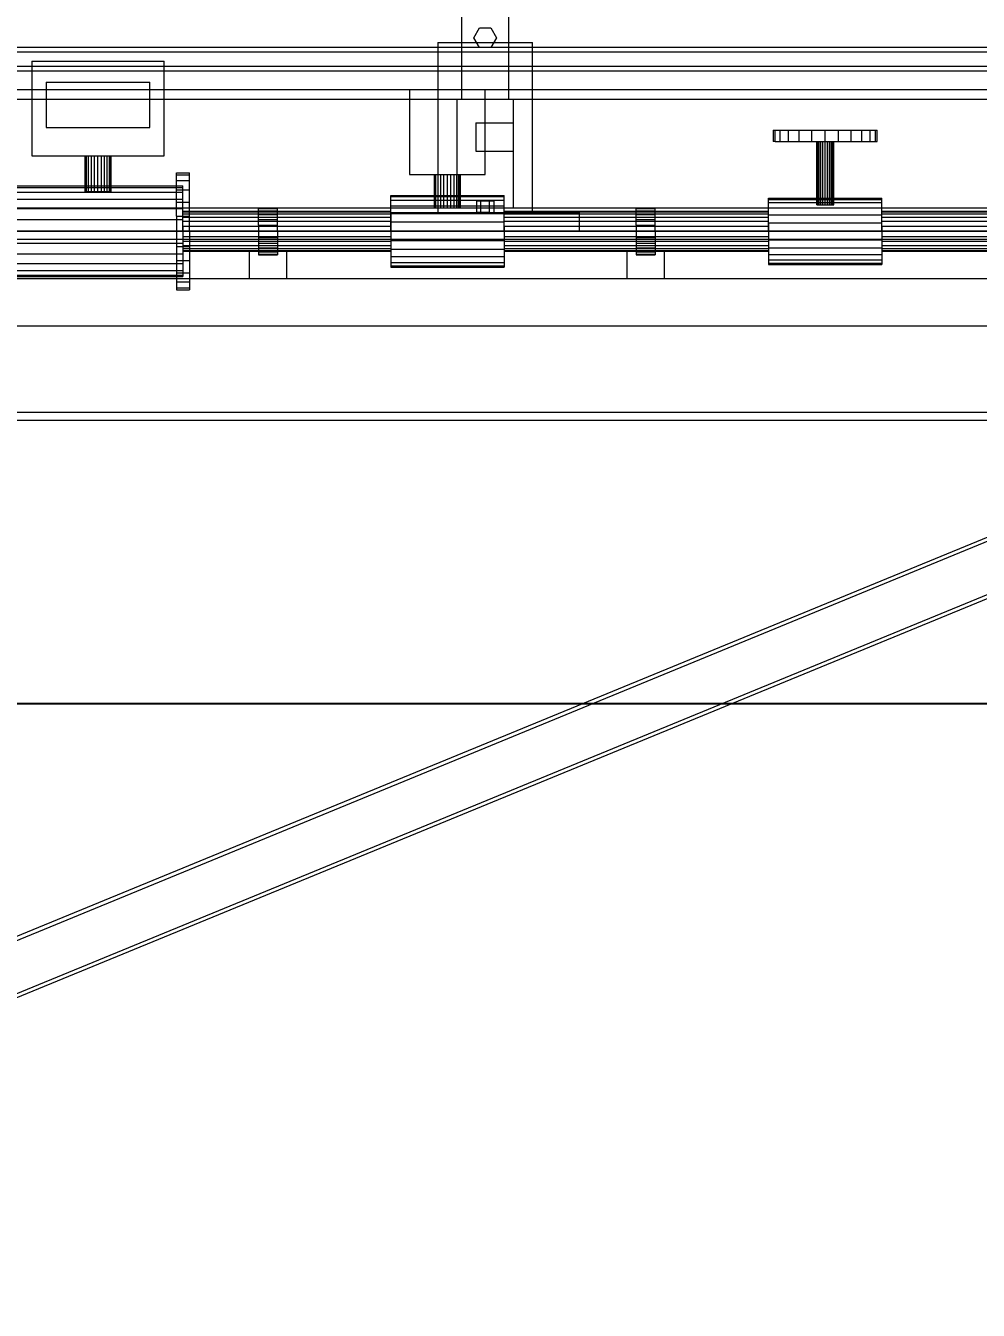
# Model space of a CAD drawing. Header units: millimetres. Extents: x -191664 to 191490, y -197311 to 10263.
# Drawn here: x 4088 to 5097, y -84243 to -82882 of the extents above; entities that cross this region are included whole.
import ezdxf

# ---------------------------------------------------------------- set-up
doc = ezdxf.new("R2010")
doc.units = ezdxf.units.MM
for name, color, linetype, lineweight in [('COTAS_O', 1, 'Continuous', 0), ('DET_mezcladora_lateral', 7, 'Continuous', 0), ('R15_COTAS_TRANSPORTE_P', 1, 'Continuous', 0)]:
    doc.layers.add(name, color=color, linetype=linetype, lineweight=lineweight)
doc.dimstyles.new('PLANTA_20', dxfattribs={"dimtxt": 50, "dimasz": 30, "dimexe": 30, "dimexo": 16, "dimgap": 20, "dimtad": 1, "dimtih": 1, "dimtoh": 1, "dimdec": 1, "dimzin": 0, "dimdsep": 46, "dimcen": 0.09, "dimadec": 0, "dimazin": 0, "dimtfac": 1, "dimtdec": 4, "dimtofl": 0, "dimtmove": 0, "dimatfit": 3, "dimfxl": 1, "dimtolj": 1, "dimtzin": 0, "dimarcsym": 0})

# ---------------------------------------------------------------- blocks, each defined once
blk = doc.blocks.new('*D59')
at = {"layer": 'COTAS_O', "color": 0, "lineweight": -2, "transparency": 16777216}
for p, q in [((1475, -83116), (1475, -83630)), ((7675, -83116), (7675, -83630)), ((1505, -83600), (7645, -83600))]:
    blk.add_line(p, q, dxfattribs=at)
at = {"layer": 'COTAS_O', "color": 0, "transparency": 16777216}
for points in [[(1505, -83595), (1505, -83605), (1475, -83600)], [(7645, -83595), (7645, -83605), (7675, -83600)]]:
    blk.add_solid(points, dxfattribs=at)
at = {"layer": 'Defpoints', "color": 0, "transparency": 16777216}
for p in [(1475, -83100), (7675, -83100), (7675, -83600)]:
    blk.add_point(p, dxfattribs=at)
blk = doc.blocks.new('*D133')
at = {"layer": 'Defpoints', "color": 0, "transparency": 16777216}
for p in [(439.7, -194148), (217.9, -194406.1), (-500, -194490), (-500, -194490), (500, -194490)]:
    blk.add_point(p, dxfattribs=at)
at = {"layer": 'R15_COTAS_TRANSPORTE_P', "color": 0, "lineweight": -2, "transparency": 16777216}
blk.add_arc((-500, -194490), 722.8, 2.3783, 17.6217, dxfattribs=at)
at = {"layer": 'R15_COTAS_TRANSPORTE_P', "color": 0, "transparency": 16777216}
for points in [[(184.1, -194272.8), (193.6, -194269.6), (179.2, -194242.8)], [(227.1, -194459.9), (217.2, -194460.1), (222.8, -194490)]]:
    blk.add_solid(points, dxfattribs=at)

msp = doc.modelspace()

# ---------------------------------------------------------------- linework, layer by layer
at = {"layer": 'DET_mezcladora_lateral', "color": 9, "true_color": 0xc6c9c8}
for p, q in [((4550, -81930), (4550, -82960)), ((4600, -82960), (4600, -81930)), ((1475, -82905), (7675, -82905)), ((1475, -82950), (7675, -82950)), ((4550, -82960), (4600, -82960)), ((4475, -83080), (4675, -83080)), ((4475, -83080), (4475, -83100)), ((4675, -83100), (4675, -83080)), ((4475, -83100), (4675, -83100))]:
    msp.add_line(p, q, dxfattribs=at)
at = {"layer": 'DET_mezcladora_lateral', "color": 149, "true_color": 0x3c4245}
for p, q in [((4563, -82895), (4569, -82884.61)), ((4569, -82884.61), (4581, -82884.61)), ((4581, -82884.61), (4587, -82895)), ((4569, -82905.39), (4563, -82895)), ((4581, -82905.39), (4569, -82905.39)), ((4587, -82895), (4581, -82905.39))]:
    msp.add_line(p, q, dxfattribs=at)
at = {"layer": 'DET_mezcladora_lateral', "color": 251, "true_color": 0x64686b}
for p, q in [((4525, -82900), (4625, -82900)), ((4525, -82900), (4525, -83080)), ((4625, -83080), (4625, -82900)), ((1475, -82960), (7675, -82960)), ((4545, -82960), (4605, -82960)), ((4545, -82960), (4545, -83075)), ((4605, -83075), (4605, -82960)), ((1475, -83075), (7675, -83075)), ((4525, -83080), (4625, -83080)), ((4545, -83075), (4605, -83075))]:
    msp.add_line(p, q, dxfattribs=at)
at = {"layer": 'DET_mezcladora_lateral', "color": 253, "true_color": 0xa5a6aa}
for p, q in [((1500, -82910), (7075, -82910)), ((1500, -82930), (7075, -82930))]:
    msp.add_line(p, q, dxfattribs=at)
at = {"layer": 'DET_mezcladora_lateral', "color": 139, "true_color": 0x344b58}
for p, q in [((4095, -82920), (4235, -82920)), ((4095, -82920), (4095, -83020)), ((4235, -83020), (4235, -82920)), ((4495, -82950), (4575, -82950)), ((4495, -82950), (4495, -83040)), ((4575, -83040), (4575, -82950)), ((4565, -82985), (4605, -82985)), ((4565, -82985), (4565, -83015)), ((4605, -83015), (4605, -82985)), ((4880, -82993), (4881.87, -82993)), ((4880, -82993), (4880, -83005)), ((4881.87, -82993), (4887.37, -82993)), ((4881.87, -83005), (4881.87, -82993)), ((4887.37, -82993), (4896.11, -82993)), ((4887.37, -83005), (4887.37, -82993)), ((4896.11, -82993), (4907.5, -82993)), ((4896.11, -83005), (4896.11, -82993)), ((4907.5, -82993), (4920.76, -82993)), ((4907.5, -83005), (4907.5, -82993)), ((4920.76, -82993), (4935, -82993)), ((4920.76, -83005), (4920.76, -82993)), ((4935, -82993), (4949.24, -82993)), ((4935, -83005), (4935, -82993)), ((4949.24, -82993), (4962.5, -82993)), ((4949.24, -83005), (4949.24, -82993)), ((4962.5, -82993), (4973.89, -82993)), ((4962.5, -83005), (4962.5, -82993)), ((4973.89, -82993), (4982.63, -82993)), ((4973.89, -83005), (4973.89, -82993)), ((4982.63, -82993), (4988.13, -82993)), ((4982.63, -83005), (4982.63, -82993)), ((4988.13, -82993), (4990, -82993)), ((4988.13, -83005), (4988.13, -82993)), ((4990, -83005), (4990, -82993)), ((4565, -83015), (4605, -83015)), ((4881.87, -83005), (4880, -83005)), ((4881.87, -83005), (4887.37, -83005)), ((4887.37, -83005), (4896.11, -83005)), ((4896.11, -83005), (4907.5, -83005)), ((4907.5, -83005), (4920.76, -83005)), ((4920.76, -83005), (4935, -83005)), ((4935, -83005), (4949.24, -83005)), ((4949.24, -83005), (4962.5, -83005)), ((4962.5, -83005), (4973.89, -83005)), ((4973.89, -83005), (4982.63, -83005)), ((4982.63, -83005), (4988.13, -83005)), ((4988.13, -83005), (4990, -83005)), ((4095, -83020), (4235, -83020)), ((4495, -83040), (4575, -83040)), ((4325, -83121.2), (4365, -83121.2)), ((4325, -83121.2), (4325, -83150)), ((4365, -83150), (4365, -83121.2)), ((4725, -83121.2), (4765, -83121.2)), ((4725, -83121.2), (4725, -83150)), ((4765, -83150), (4765, -83121.2)), ((3525, -83150), (5825, -83150)), ((4325, -83150), (4365, -83150)), ((4725, -83150), (4765, -83150)), ((3525, -83200), (5825, -83200))]:
    msp.add_line(p, q, dxfattribs=at)
at = {"layer": 'DET_mezcladora_lateral', "color": 252, "true_color": 0x8b8c91}
msp.add_line((1475, -82925), (7675, -82925), dxfattribs=at)
at = {"layer": 'DET_mezcladora_lateral', "color": 253, "true_color": 0x8fc2bd}
for p, q in [((4110, -82942), (4220, -82942)), ((4110, -82942), (4110, -82990)), ((4220, -82990), (4220, -82942)), ((4110, -82990), (4220, -82990))]:
    msp.add_line(p, q, dxfattribs=at)
at = {"layer": 'DET_mezcladora_lateral', "color": 9, "true_color": 0xb9c5c9}
for p, q in [((4926, -83005), (4926.31, -83005)), ((4926, -83005), (4926, -83072)), ((4926.31, -83005), (4927.21, -83005)), ((4926.31, -83072), (4926.31, -83005)), ((4927.21, -83005), (4928.64, -83005)), ((4927.21, -83072), (4927.21, -83005)), ((4928.64, -83005), (4930.5, -83005)), ((4928.64, -83072), (4928.64, -83005)), ((4930.5, -83005), (4932.67, -83005)), ((4930.5, -83072), (4930.5, -83005)), ((4932.67, -83005), (4935, -83005)), ((4932.67, -83072), (4932.67, -83005)), ((4935, -83005), (4937.33, -83005)), ((4935, -83072), (4935, -83005)), ((4937.33, -83005), (4939.5, -83005)), ((4937.33, -83072), (4937.33, -83005)), ((4939.5, -83005), (4941.36, -83005)), ((4939.5, -83072), (4939.5, -83005)), ((4941.36, -83005), (4942.79, -83005)), ((4941.36, -83072), (4941.36, -83005)), ((4942.79, -83005), (4943.69, -83005)), ((4942.79, -83072), (4942.79, -83005)), ((4943.69, -83005), (4944, -83005)), ((4943.69, -83072), (4943.69, -83005)), ((4944, -83072), (4944, -83005)), ((4151, -83020), (4151.48, -83020)), ((4151, -83020), (4151, -83058)), ((4151.48, -83020), (4152.88, -83020)), ((4151.48, -83058), (4151.48, -83020)), ((4152.88, -83020), (4155.1, -83020)), ((4152.88, -83058), (4152.88, -83020)), ((4155.1, -83020), (4158, -83020)), ((4155.1, -83058), (4155.1, -83020)), ((4158, -83020), (4161.38, -83020)), ((4158, -83058), (4158, -83020)), ((4161.38, -83020), (4165, -83020)), ((4161.38, -83058), (4161.38, -83020)), ((4165, -83020), (4168.62, -83020)), ((4165, -83058), (4165, -83020)), ((4168.62, -83020), (4172, -83020)), ((4168.62, -83058), (4168.62, -83020)), ((4172, -83020), (4174.9, -83020)), ((4172, -83058), (4172, -83020)), ((4174.9, -83020), (4177.12, -83020)), ((4174.9, -83058), (4174.9, -83020)), ((4177.12, -83020), (4178.52, -83020)), ((4177.12, -83058), (4177.12, -83020)), ((4178.52, -83020), (4179, -83020)), ((4178.52, -83058), (4178.52, -83020)), ((4179, -83058), (4179, -83020)), ((4248, -83040.11), (4248, -83038)), ((4248, -83038), (4262, -83038)), ((4248, -83046.31), (4248, -83040.11)), ((4248, -83040.11), (4262, -83040.11)), ((4262, -83040.11), (4262, -83038)), ((4262, -83046.31), (4262, -83040.11)), ((4521, -83040), (4521.48, -83040)), ((4521, -83040), (4521, -83075)), ((4521.48, -83040), (4522.88, -83040)), ((4521.48, -83075), (4521.48, -83040)), ((4522.88, -83040), (4525.1, -83040)), ((4522.88, -83075), (4522.88, -83040)), ((4525.1, -83040), (4528, -83040)), ((4525.1, -83075), (4525.1, -83040)), ((4528, -83040), (4531.38, -83040)), ((4528, -83075), (4528, -83040)), ((4531.38, -83040), (4535, -83040)), ((4531.38, -83075), (4531.38, -83040)), ((4535, -83040), (4538.62, -83040)), ((4535, -83075), (4535, -83040)), ((4538.62, -83040), (4542, -83040)), ((4538.62, -83075), (4538.62, -83040)), ((4542, -83040), (4544.9, -83040)), ((4542, -83075), (4542, -83040)), ((4544.9, -83040), (4547.12, -83040)), ((4544.9, -83075), (4544.9, -83040)), ((4547.12, -83040), (4548.52, -83040)), ((4547.12, -83075), (4547.12, -83040)), ((4548.52, -83040), (4549, -83040)), ((4548.52, -83075), (4548.52, -83040)), ((4549, -83075), (4549, -83040)), ((4075, -83052), (4255, -83052)), ((4075, -83053.64), (4255, -83053.64)), ((4248, -83056.16), (4248, -83046.31)), ((4248, -83046.31), (4262, -83046.31)), ((4248, -83069), (4248, -83056.16)), ((4248, -83056.16), (4262, -83056.16)), ((4255, -83053.64), (4255, -83052)), ((4255, -83058.43), (4255, -83053.64)), ((4262, -83056.16), (4262, -83046.31)), ((4262, -83069), (4262, -83056.16)), ((4075, -83058.43), (4255, -83058.43)), ((4075, -83066.06), (4255, -83066.06)), ((4151.48, -83058), (4151, -83058)), ((4151.48, -83058), (4152.88, -83058)), ((4152.88, -83058), (4155.1, -83058)), ((4155.1, -83058), (4158, -83058)), ((4158, -83058), (4161.38, -83058)), ((4161.38, -83058), (4165, -83058)), ((4165, -83058), (4168.62, -83058)), ((4168.62, -83058), (4172, -83058)), ((4172, -83058), (4174.9, -83058)), ((4174.9, -83058), (4177.12, -83058)), ((4177.12, -83058), (4178.52, -83058)), ((4178.52, -83058), (4179, -83058)), ((4248, -83083.95), (4248, -83069)), ((4248, -83069), (4262, -83069)), ((4255, -83066.06), (4255, -83058.43)), ((4255, -83076), (4255, -83066.06)), ((4262, -83083.95), (4262, -83069)), ((4075, -83076), (4255, -83076)), ((4248, -83083.95), (4248, -83100)), ((4248, -83083.95), (4262, -83083.95)), ((4255, -83087.58), (4255, -83076)), ((4262, -83100), (4262, -83083.95)), ((4335, -83075.85), (4335, -83075)), ((4335, -83075), (4355, -83075)), ((4335, -83078.35), (4335, -83075.85)), ((4335, -83075.85), (4355, -83075.85)), ((4335, -83082.32), (4335, -83078.35)), ((4335, -83078.35), (4355, -83078.35)), ((4335, -83087.5), (4335, -83082.32)), ((4335, -83082.32), (4355, -83082.32)), ((4355, -83075.85), (4355, -83075)), ((4355, -83078.35), (4355, -83075.85)), ((4355, -83082.32), (4355, -83078.35)), ((4355, -83087.5), (4355, -83082.32)), ((4521.48, -83075), (4521, -83075)), ((4521.48, -83075), (4522.88, -83075)), ((4522.88, -83075), (4525.1, -83075)), ((4525.1, -83075), (4528, -83075)), ((4528, -83075), (4531.38, -83075)), ((4531.38, -83075), (4535, -83075)), ((4535, -83075), (4538.62, -83075)), ((4538.62, -83075), (4542, -83075)), ((4542, -83075), (4544.9, -83075)), ((4544.9, -83075), (4547.12, -83075)), ((4547.12, -83075), (4548.52, -83075)), ((4548.52, -83075), (4549, -83075)), ((4735, -83075.85), (4735, -83075)), ((4735, -83075), (4755, -83075)), ((4735, -83078.35), (4735, -83075.85)), ((4735, -83075.85), (4755, -83075.85)), ((4735, -83082.32), (4735, -83078.35)), ((4735, -83078.35), (4755, -83078.35)), ((4735, -83087.5), (4735, -83082.32)), ((4735, -83082.32), (4755, -83082.32)), ((4755, -83075.85), (4755, -83075)), ((4755, -83078.35), (4755, -83075.85)), ((4755, -83082.32), (4755, -83078.35)), ((4755, -83087.5), (4755, -83082.32)), ((4926.31, -83072), (4926, -83072)), ((4926.31, -83072), (4927.21, -83072)), ((4927.21, -83072), (4928.64, -83072)), ((4928.64, -83072), (4930.5, -83072)), ((4930.5, -83072), (4932.67, -83072)), ((4932.67, -83072), (4935, -83072)), ((4935, -83072), (4937.33, -83072)), ((4937.33, -83072), (4939.5, -83072)), ((4939.5, -83072), (4941.36, -83072)), ((4941.36, -83072), (4942.79, -83072)), ((4942.79, -83072), (4943.69, -83072)), ((4943.69, -83072), (4944, -83072)), ((4075, -83087.58), (4255, -83087.58)), ((4255, -83100), (4255, -83087.58)), ((4335, -83093.53), (4335, -83087.5)), ((4335, -83087.5), (4355, -83087.5)), ((4335, -83093.53), (4335, -83100)), ((4335, -83093.53), (4355, -83093.53)), ((4355, -83093.53), (4355, -83087.5)), ((4355, -83100), (4355, -83093.53)), ((4735, -83093.53), (4735, -83087.5)), ((4735, -83087.5), (4755, -83087.5)), ((4735, -83093.53), (4735, -83100)), ((4735, -83093.53), (4755, -83093.53)), ((4755, -83093.53), (4755, -83087.5)), ((4755, -83100), (4755, -83093.53)), ((4255, -83100), (4075, -83100)), ((4248, -83100), (4248, -83116.05)), ((4262, -83100), (4248, -83100)), ((4255, -83100), (4255, -83112.42)), ((4262, -83100), (4262, -83116.05)), ((4335, -83100), (4335, -83106.47)), ((4355, -83100), (4335, -83100)), ((4335, -83106.47), (4335, -83112.5)), ((4335, -83106.47), (4355, -83106.47)), ((4355, -83100), (4355, -83106.47)), ((4355, -83106.47), (4355, -83112.5)), ((4735, -83100), (4735, -83106.47)), ((4755, -83100), (4735, -83100)), ((4735, -83106.47), (4735, -83112.5)), ((4735, -83106.47), (4755, -83106.47)), ((4755, -83100), (4755, -83106.47)), ((4755, -83106.47), (4755, -83112.5)), ((4075, -83112.42), (4255, -83112.42)), ((4075, -83124), (4255, -83124)), ((4248, -83116.05), (4248, -83131)), ((4248, -83116.05), (4262, -83116.05)), ((4255, -83112.42), (4255, -83124)), ((4255, -83124), (4255, -83133.94)), ((4262, -83116.05), (4262, -83131)), ((4335, -83112.5), (4335, -83117.68)), ((4335, -83112.5), (4355, -83112.5)), ((4335, -83117.68), (4335, -83121.65)), ((4335, -83117.68), (4355, -83117.68)), ((4335, -83121.65), (4335, -83124.15)), ((4335, -83121.65), (4355, -83121.65)), ((4335, -83124.15), (4335, -83125)), ((4335, -83124.15), (4355, -83124.15)), ((4355, -83112.5), (4355, -83117.68)), ((4355, -83117.68), (4355, -83121.65)), ((4355, -83121.65), (4355, -83124.15)), ((4355, -83124.15), (4355, -83125)), ((4735, -83112.5), (4735, -83117.68)), ((4735, -83112.5), (4755, -83112.5)), ((4735, -83117.68), (4735, -83121.65)), ((4735, -83117.68), (4755, -83117.68)), ((4735, -83121.65), (4735, -83124.15)), ((4735, -83121.65), (4755, -83121.65)), ((4735, -83124.15), (4735, -83125)), ((4735, -83124.15), (4755, -83124.15)), ((4755, -83112.5), (4755, -83117.68)), ((4755, -83117.68), (4755, -83121.65)), ((4755, -83121.65), (4755, -83124.15)), ((4755, -83124.15), (4755, -83125)), ((4075, -83133.94), (4255, -83133.94)), ((4248, -83131), (4248, -83143.84)), ((4248, -83131), (4262, -83131)), ((4255, -83133.94), (4255, -83141.57)), ((4262, -83131), (4262, -83143.84)), ((4335, -83125), (4355, -83125)), ((4735, -83125), (4755, -83125)), ((4075, -83141.57), (4255, -83141.57)), ((4075, -83146.36), (4255, -83146.36)), ((4075, -83148), (4255, -83148)), ((4248, -83143.84), (4248, -83153.69)), ((4248, -83143.84), (4262, -83143.84)), ((4255, -83141.57), (4255, -83146.36)), ((4255, -83146.36), (4255, -83148)), ((4262, -83143.84), (4262, -83153.69)), ((4248, -83153.69), (4248, -83159.89)), ((4248, -83153.69), (4262, -83153.69)), ((4248, -83159.89), (4248, -83162)), ((4248, -83159.89), (4262, -83159.89)), ((4248, -83162), (4262, -83162)), ((4262, -83153.69), (4262, -83159.89)), ((4262, -83159.89), (4262, -83162))]:
    msp.add_line(p, q, dxfattribs=at)
at = {"layer": 'DET_mezcladora_lateral', "color": 55, "true_color": 0xb2944d}
for p, q in [((4475, -83063.29), (4475, -83062)), ((4475, -83062), (4595, -83062)), ((4475, -83067.09), (4475, -83063.29)), ((4475, -83063.29), (4595, -83063.29)), ((4475, -83073.13), (4475, -83067.09)), ((4475, -83067.09), (4595, -83067.09)), ((4595, -83063.29), (4595, -83062)), ((4595, -83067.09), (4595, -83063.29)), ((4595, -83073.13), (4595, -83067.09)), ((4875, -83066.19), (4875, -83065)), ((4875, -83065), (4995, -83065)), ((4875, -83069.69), (4875, -83066.19)), ((4875, -83066.19), (4995, -83066.19)), ((4875, -83075.25), (4875, -83069.69)), ((4875, -83069.69), (4995, -83069.69)), ((4995, -83066.19), (4995, -83065)), ((4995, -83069.69), (4995, -83066.19)), ((4995, -83075.25), (4995, -83069.69)), ((4475, -83081), (4475, -83073.13)), ((4475, -83073.13), (4595, -83073.13)), ((4475, -83090.16), (4475, -83081)), ((4475, -83081), (4595, -83081)), ((4595, -83081), (4595, -83073.13)), ((4595, -83090.16), (4595, -83081)), ((4875, -83082.5), (4875, -83075.25)), ((4875, -83075.25), (4995, -83075.25)), ((4875, -83090.94), (4875, -83082.5)), ((4875, -83082.5), (4995, -83082.5)), ((4995, -83082.5), (4995, -83075.25)), ((4995, -83090.94), (4995, -83082.5)), ((4475, -83090.16), (4475, -83100)), ((4475, -83090.16), (4595, -83090.16)), ((4595, -83100), (4595, -83090.16)), ((4875, -83090.94), (4875, -83100)), ((4875, -83090.94), (4995, -83090.94)), ((4995, -83100), (4995, -83090.94)), ((4475, -83100), (4475, -83109.84)), ((4595, -83100), (4475, -83100)), ((4475, -83109.84), (4475, -83119)), ((4475, -83109.84), (4595, -83109.84)), ((4595, -83100), (4595, -83109.84)), ((4595, -83109.84), (4595, -83119)), ((4875, -83100), (4875, -83109.06)), ((4995, -83100), (4875, -83100)), ((4875, -83109.06), (4875, -83117.5)), ((4875, -83109.06), (4995, -83109.06)), ((4995, -83100), (4995, -83109.06)), ((4995, -83109.06), (4995, -83117.5)), ((4475, -83119), (4475, -83126.87)), ((4475, -83119), (4595, -83119)), ((4595, -83119), (4595, -83126.87)), ((4875, -83117.5), (4875, -83124.75)), ((4875, -83117.5), (4995, -83117.5)), ((4875, -83124.75), (4875, -83130.31)), ((4875, -83124.75), (4995, -83124.75)), ((4995, -83117.5), (4995, -83124.75)), ((4995, -83124.75), (4995, -83130.31)), ((4475, -83126.87), (4475, -83132.91)), ((4475, -83126.87), (4595, -83126.87)), ((4475, -83132.91), (4475, -83136.71)), ((4475, -83132.91), (4595, -83132.91)), ((4475, -83136.71), (4475, -83138)), ((4475, -83136.71), (4595, -83136.71)), ((4475, -83138), (4595, -83138)), ((4595, -83126.87), (4595, -83132.91)), ((4595, -83132.91), (4595, -83136.71)), ((4595, -83136.71), (4595, -83138)), ((4875, -83130.31), (4875, -83133.81)), ((4875, -83130.31), (4995, -83130.31)), ((4875, -83133.81), (4875, -83135)), ((4875, -83133.81), (4995, -83133.81)), ((4875, -83135), (4995, -83135)), ((4995, -83130.31), (4995, -83133.81)), ((4995, -83133.81), (4995, -83135))]:
    msp.add_line(p, q, dxfattribs=at)
at = {"layer": 'DET_mezcladora_lateral', "color": 43, "true_color": 0xe7bf45}
for p, q in [((4570.5, -83068), (4566, -83068)), ((4566, -83080), (4566, -83068)), ((4579.5, -83068), (4570.5, -83068)), ((4570.5, -83080), (4570.5, -83068)), ((4584, -83068), (4579.5, -83068)), ((4579.5, -83080), (4579.5, -83068)), ((4584, -83068), (4584, -83080)), ((4570.5, -83080), (4566, -83080)), ((4579.5, -83080), (4570.5, -83080)), ((4579.5, -83080), (4584, -83080))]:
    msp.add_line(p, q, dxfattribs=at)
at = {"layer": 'DET_mezcladora_lateral', "color": 134, "true_color": 0x238fa9}
for p, q in [((4255, -83079.52), (4255, -83078.8)), ((4255, -83078.8), (4475, -83078.8)), ((4255, -83081.64), (4255, -83079.52)), ((4255, -83079.52), (4475, -83079.52)), ((4255, -83085.01), (4255, -83081.64)), ((4255, -83081.64), (4475, -83081.64)), ((4475, -83079.52), (4475, -83078.8)), ((4475, -83081.64), (4475, -83079.52)), ((4475, -83085.01), (4475, -83081.64)), ((4595, -83079.52), (4595, -83078.8)), ((4595, -83078.8), (4875, -83078.8)), ((4595, -83081.64), (4595, -83079.52)), ((4595, -83079.52), (4875, -83079.52)), ((4595, -83085.01), (4595, -83081.64)), ((4595, -83081.64), (4875, -83081.64)), ((4875, -83079.52), (4875, -83078.8)), ((4875, -83081.64), (4875, -83079.52)), ((4875, -83085.01), (4875, -83081.64)), ((4995, -83079.52), (4995, -83078.8)), ((4995, -83078.8), (5775, -83078.8)), ((4995, -83081.64), (4995, -83079.52)), ((4995, -83079.52), (5775, -83079.52)), ((4995, -83085.01), (4995, -83081.64)), ((4995, -83081.64), (5775, -83081.64)), ((4255, -83089.4), (4255, -83085.01)), ((4255, -83085.01), (4475, -83085.01)), ((4255, -83094.51), (4255, -83089.4)), ((4255, -83089.4), (4475, -83089.4)), ((4255, -83094.51), (4255, -83100)), ((4255, -83094.51), (4475, -83094.51)), ((4475, -83089.4), (4475, -83085.01)), ((4475, -83094.51), (4475, -83089.4)), ((4475, -83100), (4475, -83094.51)), ((4595, -83089.4), (4595, -83085.01)), ((4595, -83085.01), (4875, -83085.01)), ((4595, -83094.51), (4595, -83089.4)), ((4595, -83089.4), (4875, -83089.4)), ((4595, -83094.51), (4595, -83100)), ((4595, -83094.51), (4875, -83094.51)), ((4875, -83089.4), (4875, -83085.01)), ((4875, -83094.51), (4875, -83089.4)), ((4875, -83100), (4875, -83094.51)), ((4995, -83089.4), (4995, -83085.01)), ((4995, -83085.01), (5775, -83085.01)), ((4995, -83094.51), (4995, -83089.4)), ((4995, -83089.4), (5775, -83089.4)), ((4995, -83094.51), (4995, -83100)), ((4995, -83094.51), (5775, -83094.51)), ((4255, -83100), (4255, -83105.49)), ((4475, -83100), (4255, -83100)), ((4255, -83105.49), (4255, -83110.6)), ((4255, -83105.49), (4475, -83105.49)), ((4255, -83110.6), (4255, -83114.99)), ((4255, -83110.6), (4475, -83110.6)), ((4475, -83100), (4475, -83105.49)), ((4475, -83105.49), (4475, -83110.6)), ((4475, -83110.6), (4475, -83114.99)), ((4595, -83100), (4595, -83105.49)), ((4875, -83100), (4595, -83100)), ((4595, -83105.49), (4595, -83110.6)), ((4595, -83105.49), (4875, -83105.49)), ((4595, -83110.6), (4595, -83114.99)), ((4595, -83110.6), (4875, -83110.6)), ((4875, -83100), (4875, -83105.49)), ((4875, -83105.49), (4875, -83110.6)), ((4875, -83110.6), (4875, -83114.99)), ((4995, -83100), (4995, -83105.49)), ((5775, -83100), (4995, -83100)), ((4995, -83105.49), (4995, -83110.6)), ((4995, -83105.49), (5775, -83105.49)), ((4995, -83110.6), (4995, -83114.99)), ((4995, -83110.6), (5775, -83110.6)), ((4255, -83114.99), (4255, -83118.36)), ((4255, -83114.99), (4475, -83114.99)), ((4255, -83118.36), (4255, -83120.48)), ((4255, -83118.36), (4475, -83118.36)), ((4255, -83120.48), (4255, -83121.2)), ((4255, -83120.48), (4475, -83120.48)), ((4255, -83121.2), (4475, -83121.2)), ((4475, -83114.99), (4475, -83118.36)), ((4475, -83118.36), (4475, -83120.48)), ((4475, -83120.48), (4475, -83121.2)), ((4595, -83114.99), (4595, -83118.36)), ((4595, -83114.99), (4875, -83114.99)), ((4595, -83118.36), (4595, -83120.48)), ((4595, -83118.36), (4875, -83118.36)), ((4595, -83120.48), (4595, -83121.2)), ((4595, -83120.48), (4875, -83120.48)), ((4595, -83121.2), (4875, -83121.2)), ((4875, -83114.99), (4875, -83118.36)), ((4875, -83118.36), (4875, -83120.48)), ((4875, -83120.48), (4875, -83121.2)), ((4995, -83114.99), (4995, -83118.36)), ((4995, -83114.99), (5775, -83114.99)), ((4995, -83118.36), (4995, -83120.48)), ((4995, -83118.36), (5775, -83118.36)), ((4995, -83120.48), (4995, -83121.2)), ((4995, -83120.48), (5775, -83120.48)), ((4995, -83121.2), (5775, -83121.2))]:
    msp.add_line(p, q, dxfattribs=at)
at = {"layer": 'DET_mezcladora_lateral', "color": 8, "true_color": 0x667b86}
for p, q in [((1400, -83100), (7720, -83100)), ((1400, -83108.5), (7720, -83108.5)), ((1475, -83100), (7675, -83100)), ((1475, -83108.5), (7675, -83108.5)), ((3530.26, -84072.26), (5596.92, -83222.26)), ((3531.78, -84075.95), (5598.44, -83225.95)), ((3551.56, -84124.05), (5618.22, -83274.05)), ((3553.08, -84127.74), (5619.74, -83277.74)), ((1400, -83291.5), (7720, -83291.5)), ((1400, -83300), (7720, -83300)), ((1475, -83291.5), (7675, -83291.5)), ((1475, -83300), (7675, -83300))]:
    msp.add_line(p, q, dxfattribs=at)

# ---------------------------------------------------------------- dimensions: what is measured, and where the dimension line sits
at = {"layer": 'COTAS_O'}
dim = msp.add_aligned_dim(p1=(1475, -83100), p2=(7675, -83100), distance=-500, text='<> O', dimstyle='PLANTA_20', dxfattribs=at)
dim.commit()
dim.dimension.update_dxf_attribs({"geometry": '*D59', "text_midpoint": (4575, -83600)})
at = {"layer": 'R15_COTAS_TRANSPORTE_P'}
dim = msp.add_angular_dim_2l(base=(217.89, -194406.09), line1=((-500, -194490), (500, -194490)), line2=((-500, -194490), (439.69, -194147.98)), dimstyle='PLANTA_20', dxfattribs=at)
dim.commit()
dim.dimension.update_dxf_attribs({"geometry": '*D133', "text_midpoint": (191490.46, -33543.69)})

doc.saveas('drawing.dxf')
